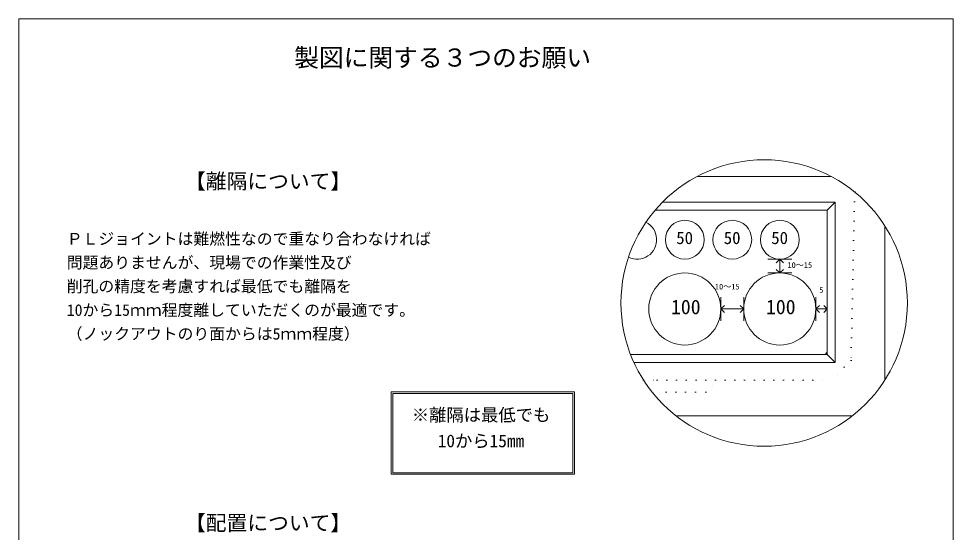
# Model space of a CAD drawing. Units: millimetres, scale not verified. Extents: x -4890 to 18470, y -2305 to 2305.
# Drawn here: x -4890 to -1830, y 624 to 2305 of the extents above; entities that cross this region are included whole.
import ezdxf
from ezdxf.enums import TextEntityAlignment as Align

# ---------------------------------------------------------------- set-up
doc = ezdxf.new("R2010")
doc.units = ezdxf.units.MM
doc.header["$LTSCALE"] = 10
doc.linetypes.add('DASHED1', pattern=[1.8, 1.2, -0.6])
doc.linetypes.add('USER5', pattern=[3.185, 0.01, -3.175])
for name, color, linetype, lineweight in [('0-2_waku', 7, 'Continuous', 18), ('0-3_gaikei', 7, 'Continuous', 18), ('0-4_kakure', 7, 'DASHED1', 5), ('0-5_sunpou', 7, 'Continuous', 5), ('0-8_hole', 7, 'Continuous', 18), ('0-9_uchigawa', 6, 'Continuous', 18), ('0-A_文字１', 7, 'Continuous', 18)]:
    doc.layers.add(name, color=color, linetype=linetype, lineweight=lineweight)
doc.styles.add('ＭＳ ゴシック', font='')
doc.styles.get('ＭＳ ゴシック').set_extended_font_data('MS Gothic')

# ---------------------------------------------------------------- blocks, each defined once
blk = doc.blocks.new('_Open90')
at = {"layer": '0-5_sunpou'}
blk.add_line((0, 0), (-1, 0), dxfattribs=at)
blk.add_lwpolyline([(-0.5, 0.5), (0, 0), (-0.5, -0.5)], dxfattribs=at)

msp = doc.modelspace()

# ---------------------------------------------------------------- linework, layer by layer
at = {"layer": '0-2_waku'}
for p, q in [((-4890.01, 2305.35), (-1830.01, 2305.35)), ((-4890.01, 2305.35), (-1830.01, 2305.35)), ((-4890.01, 2305.35), (-4890.01, -1969.65)), ((-1830.01, 2305.35), (-1830.01, -1969.65))]:
    msp.add_line(p, q, dxfattribs=at)
at = {"layer": '0-3_gaikei'}
for p, q in [((-2230.14, 1789.06), (-2668.27, 1789.06)), ((-2053.92, 1122.32), (-2053.92, 1626.69)), ((-2737.82, 1004.98), (-2160.59, 1004.98))]:
    msp.add_line(p, q, dxfattribs=at)
at = {"layer": '0-4_kakure', "linetype": 'USER5', "lineweight": 18}
for p, q in [((-2844.04, 1121.62), (-2799.84, 1121.62)), ((-2799.84, 1121.62), (-2229.6, 1121.62)), ((-2799.84, 1121.62), (-2229.6, 1121.62)), ((-2770.09, 1082.74), (-2773.24, 1035.61)), ((-2770.09, 1082.74), (-2666.41, 1082.74))]:
    msp.add_line(p, q, dxfattribs=at)
for points in [[(-2152.94, 1737.92), (-2164.8, 1186.42), (-2229.6, 1121.62)], [(-2770.09, 1082.74), (-2640.49, 1082.74), (-2601.61, 1121.62)]]:
    msp.add_lwpolyline(points, dxfattribs=at)
at = {"layer": '0-5_sunpou', "color": 150, "lineweight": 18}
for p, q in [((-2436.96, 1518.2), (-2359.2, 1518.2)), ((-2436.96, 1472.84), (-2359.2, 1472.84)), ((-2591.18, 1393.78), (-2591.18, 1316.02)), ((-2516.01, 1393.78), (-2516.01, 1316.02)), ((-2280.03, 1393.78), (-2280.03, 1316.02)), ((-2242.56, 1393.78), (-2242.56, 1316.02)), ((-2591.18, 1354.9), (-2516.01, 1354.9)), ((-2280.03, 1354.9), (-2242.56, 1354.9)), ((-2242.56, 1213.25), (-2249.72, 1205.86))]:
    msp.add_line(p, q, dxfattribs=at)
msp.add_circle((-2449.21, 1374.51), 468.88, dxfattribs=at)
at = {"layer": '0-8_hole'}
for centre, radius in [((-2709.12, 1581.7), 63.5), ((-2553.6, 1581.7), 63.5), ((-2398.08, 1581.7), 63.5), ((-2709.12, 1354.9), 117.94), ((-2398.08, 1354.9), 117.94)]:
    msp.add_circle(centre, radius, dxfattribs=at)
msp.add_arc((-2864.64, 1581.7), 63.5, 243.19936, 63.78529, dxfattribs=at)
at = {"layer": '0-9_uchigawa'}
for p, q in [((-2781.98, 1704.82), (-2216.64, 1704.82)), ((-2216.64, 1179.94), (-2216.64, 1704.82)), ((-2805.84, 1678.9), (-2799.84, 1678.9)), ((-2242.56, 1205.86), (-2242.56, 1678.9)), ((-2886.7, 1205.86), (-2799.84, 1205.86)), ((-2799.84, 1205.86), (-2242.56, 1205.86)), ((-2216.64, 1179.94), (-2242.56, 1205.86)), ((-2875.81, 1179.94), (-2799.84, 1179.94)), ((-2799.84, 1179.94), (-2216.64, 1179.94)), ((-3670.48, 1083.6), (-3070.48, 1083.6)), ((-3670.48, 813.6), (-3670.48, 1083.6)), ((-3665.48, 1078.6), (-3075.48, 1078.6)), ((-3665.48, 818.6), (-3665.48, 1078.6)), ((-3075.48, 818.6), (-3075.48, 1078.6)), ((-3070.48, 813.6), (-3070.48, 1083.6)), ((-3670.48, 813.6), (-3070.48, 813.6)), ((-3665.48, 818.6), (-3075.48, 818.6))]:
    msp.add_line(p, q, dxfattribs=at)
msp.add_lwpolyline([(-2799.84, 1678.9), (-2242.56, 1678.9), (-2216.64, 1704.82)], dxfattribs=at)

# ---------------------------------------------------------------- block references
at = {"layer": '0-5_sunpou', "xscale": 23.328, "yscale": 23.328}
for p, rotation in [((-2398.08, 1518.2), 90), ((-2398.08, 1472.84), 270), ((-2591.18, 1354.9), 180), ((-2280.03, 1354.9), 180)]:
    msp.add_blockref('_Open90', p, dxfattribs=dict(at, rotation=rotation))
for p in [(-2516.01, 1354.9), (-2242.56, 1354.9)]:
    msp.add_blockref('_Open90', p, dxfattribs=at)

# ---------------------------------------------------------------- texts
at = {"layer": '0-A_文字１', "style": 'ＭＳ ゴシック'}
for s, height, p in [('製図に関する３つのお願い', 59.38, (-3988.07, 2130.55)), ('【離隔について】', 49.88, (-4345.67, 1733.46)), ('ＰＬジョイントは難燃性なので重なり合わなければ', 38.01, (-4732.78, 1554.33)), ('50', 40.38, (-2737.1, 1555.34)), ('50', 40.38, (-2581.58, 1555.34)), ('50', 40.38, (-2426.06, 1555.34)), ('問題ありませんが、現場での作業性及び', 38.01, (-4732.78, 1476.57)), ('10～15', 19, (-2373.02, 1483.51)), ('削孔の精度を考慮すれば最低でも離隔を', 38.01, (-4732.78, 1398.81)), ('10～15', 19, (-2610.54, 1413.02)), ('5', 19, (-2268.87, 1401.98)), ('100', 47.51, (-2754.4, 1323.56)), ('100', 47.51, (-2443.36, 1323.56)), ('10から15ｍｍ程度離していただくのが最適です。', 38.01, (-4732.78, 1321.05)), ('（ノックアウトのり面からは5ｍｍ程度）', 38.01, (-4732.78, 1243.29)), ('※離隔は最低でも', 41.57, (-3603.06, 974.84)), ('\u3000 10から15mm', 41.57, (-3603.06, 889.79)), ('【配置について】', 49.88, (-4345.67, 614.61))]:
    msp.add_text(s, height=height, dxfattribs=at).set_placement(p, align=Align.BOTTOM_LEFT)

doc.saveas('drawing.dxf')
